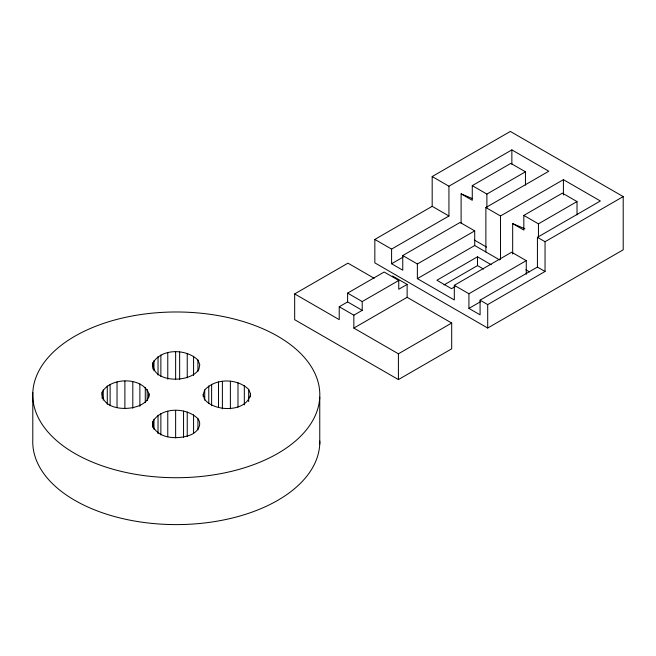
<?xml version="1.0" encoding="UTF-8"?>
<svg xmlns="http://www.w3.org/2000/svg" width="656" height="656" viewBox="0 0 656 656"><rect width="100%" height="100%" fill="white"/><g stroke="black" fill="none" stroke-linecap="round" stroke-linejoin="round"><path stroke-width="0.98" d="M526.268 274.315L526.268 260.645L468.925 293.749L468.925 308.402L480.094 314.847L480.069 300.169L537.428 267.066L537.428 237.316L600.363 200.99L563.414 179.662L500.487 215.988L485.875 207.55L485.875 251.97M102.139 392.173C100.77 412.714 140.22 412.558 148.174 398.495L149.027 393.895C142.647 376.724 110.675 376.905 102.139 392.173L102.139 398.282M152.881 362.875C151.487 383.366 190.871 383.399 198.924 369.197L199.768 364.597L197.923 360.103C186.468 348.672 161.811 348.123 152.881 362.875L152.881 368.992M152.881 421.472L152.717 426.088C159.269 439.159 177.604 439.454 189.814 435.231C196.324 433.099 202.983 425.375 197.923 418.7C186.427 407.146 161.827 406.761 152.881 421.472L152.881 427.581M250.518 393.895C247.337 412.583 214.127 412.353 204.393 399.045L203.204 394.477L204.729 389.943C215.553 377.922 237.406 378.25 248.665 389.402L250.518 393.895L250.518 396.954M432.181 206.32L432.181 176.554L510.335 131.438L623.2 196.595L623.2 249.805L487.703 328.033L374.838 262.867L374.838 239.432L432.181 206.32L448.934 215.988L448.934 186.222L511.86 149.896L548.801 171.224L485.875 207.55M461.111 223.27L461.111 193.84L472.271 200.285L472.271 185.64L510.844 163.369L525.456 171.806L525.456 185.107M294.675 293.913L339.234 319.644L339.234 306.746L353.846 315.183L353.846 328.082L407.13 297.316L451.689 323.039L451.689 348.828L398.405 379.586L294.675 319.702L294.675 293.913L347.959 263.154L374.166 278.283M374.838 239.432L391.591 249.1L448.934 215.988M472.271 185.64L486.891 194.078L525.456 171.806M391.591 249.1L391.591 263.745L402.751 270.198L402.751 255.545L460.094 222.441L474.714 230.879L474.714 245.524L417.364 278.636L417.364 263.983L474.714 230.879M391.591 263.745L403.055 257.127M398.758 280.465L362.219 301.563L362.219 310.354L347.606 301.916L347.606 293.125L384.145 272.027L398.758 280.465L398.758 289.255L407.13 284.425L407.13 297.316M339.234 306.746L347.606 301.916M512.672 254.052L512.672 223.606L523.832 230.051L523.832 215.406L562.405 193.135L577.018 201.572L577.018 214.881M353.846 315.183L362.219 310.354M491.254 264.745L477.502 256.808L436.904 280.243L451.517 288.681L455.051 286.647M523.832 215.406L538.445 223.844L577.018 201.572M443.964 284.958L477.502 265.598L483.521 269.067M417.364 278.636L454.313 299.964L454.313 285.311L511.655 252.207L526.268 260.645M537.428 237.316L545.046 241.72L623.2 196.595M468.925 308.402L480.397 301.776M353.846 328.082L398.405 353.805L451.689 323.039M487.703 328.033L487.703 304.589L545.046 271.469L545.046 241.72M461.111 193.84L472.402 198.612M512.672 223.606L524.898 228.772M432.181 176.554L448.934 186.222M537.428 267.066L545.046 271.469M474.304 240.014L486.621 247.123M525.866 269.788L529.384 271.814M474.714 245.524L499.634 259.915M402.751 255.545L417.364 263.983M454.313 285.311L468.925 293.749M392.518 275.987L407.13 284.425M347.606 293.125L362.219 301.563M480.069 300.169L487.703 304.589M563.414 179.662L563.414 195.012M538.445 223.844L538.445 237.513M511.86 149.896L511.86 164.221M500.487 215.988L500.487 259.399M486.891 194.078L486.891 207.747M477.502 256.808L477.502 265.598M398.405 353.805L398.405 379.586M319.759 397.167A143.533 82.869 0 0 1 101.065 465.432A143.533 82.869 0 0 1 108.01 321.957A143.533 82.869 0 0 1 319.759 397.167L319.759 444.046M248.665 389.402L248.665 401.628M244.327 385.515L244.327 404.883M237.989 382.694L237.989 407.146M230.387 381.243L230.387 408.762M222.384 381.341L222.384 408.86M218.522 381.972L218.522 407.45M211.617 384.318L211.617 405.711M208.78 385.958L208.78 403.276M204.729 389.943L204.729 400.127M203.204 394.477L203.204 396.519M197.923 360.103L197.923 371.312M197.923 418.7L197.923 429.91M193.577 356.216L193.577 375.585M193.577 414.813L193.577 433.157M187.247 353.395L187.247 377.856M187.247 411.993L187.247 436.445M183.549 411.082L183.549 437.577M179.646 351.944L179.646 379.463M175.636 351.796L175.636 379.316M175.636 410.394L175.636 437.913M167.772 352.674L167.772 379.176M167.772 411.271L167.772 436.748M160.868 355.019L160.868 376.413M160.868 413.616L160.868 435.01M158.03 356.659L158.03 375.002M158.03 415.256L158.03 433.6M153.98 360.644L153.98 370.837M153.98 419.241L153.98 429.426M149.027 393.895L149.027 396.954M147.174 389.402L147.174 400.611M145.288 387.352L145.288 402.636M139.876 383.949L139.876 406.367M132.807 381.784L132.807 408.278M124.886 381.095L124.886 408.614M117.03 381.972L117.03 407.45M110.126 384.318L110.126 405.711M107.281 385.958L107.281 404.301M103.23 389.943L103.23 400.127M32.8 392.534L32.8 439.413A143.533 82.869 0 0 0 174.808 524.595A143.533 82.869 0 0 0 319.808 441.111"/></g></svg>
